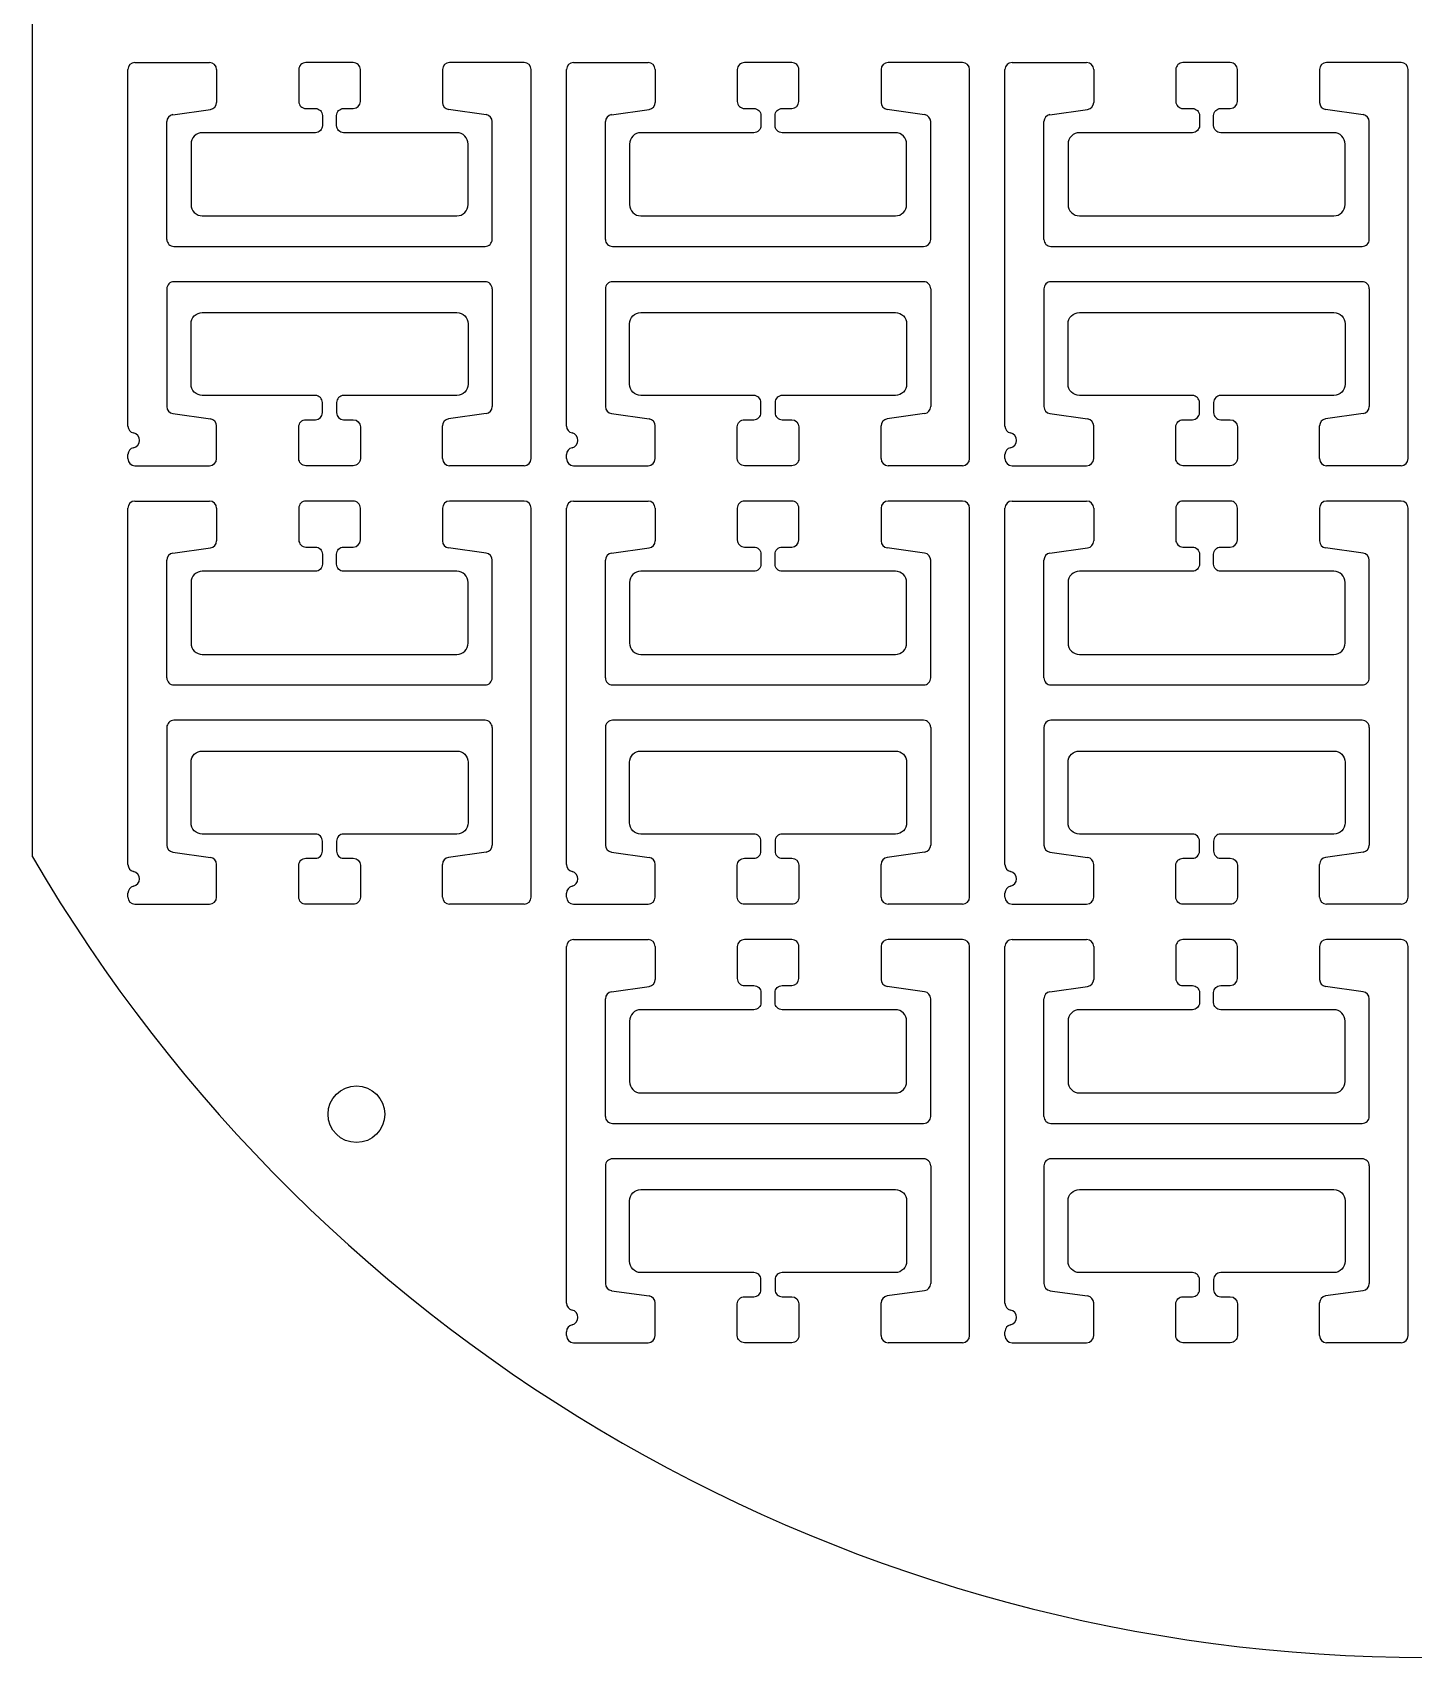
# Model space of a CAD drawing. Header units: millimetres. Extents: x 2005 to 2202, y 1694 to 1922.
# Drawn here: x 2005.4 to 2103, y 1693.7 to 1808.6 of the extents above; entities that cross this region are included whole.
import ezdxf

# ---------------------------------------------------------------- set-up
doc = ezdxf.new("R2010")
doc.units = ezdxf.units.MM
for name, color, linetype in [('mask_hole', 80, 'Continuous'), ('mask_outline', 10, 'Continuous'), ('mask_stencil', 30, 'Continuous')]:
    doc.layers.add(name, color=color, linetype=linetype)

msp = doc.modelspace()

# ---------------------------------------------------------------- linework, layer by layer
at = {"layer": 'mask_hole'}
msp.add_circle((2028.29, 1732.13), 2, dxfattribs=at)
at = {"layer": 'mask_outline'}
msp.add_line((2005.39, 1750.33), (2005.39, 1865.13), dxfattribs=at)
msp.add_arc((2103.89, 1807.73), 114, 210.2314, 329.7768, dxfattribs=at)
at = {"layer": 'mask_stencil'}
for p, q in [((2012.14, 1780.78), (2012.14, 1805.98)), ((2012.64, 1806.48), (2017.91, 1806.48)), ((2018.41, 1805.98), (2018.41, 1803.66)), ((2034.38, 1805.98), (2034.38, 1803.66)), ((2040.14, 1806.48), (2034.88, 1806.48)), ((2040.64, 1778.48), (2040.64, 1805.98)), ((2043.14, 1780.78), (2043.14, 1805.98)), ((2043.64, 1806.48), (2048.91, 1806.48)), ((2049.41, 1805.98), (2049.41, 1803.66)), ((2065.38, 1805.98), (2065.38, 1803.66)), ((2071.14, 1806.48), (2065.88, 1806.48)), ((2071.64, 1778.48), (2071.64, 1805.98)), ((2074.14, 1780.78), (2074.14, 1805.98)), ((2074.64, 1806.48), (2079.91, 1806.48)), ((2080.41, 1805.98), (2080.41, 1803.66)), ((2096.38, 1805.98), (2096.38, 1803.66)), ((2102.14, 1806.48), (2096.88, 1806.48)), ((2102.64, 1778.48), (2102.64, 1805.98)), ((2015.32, 1802.79), (2017.98, 1803.17)), ((2037.46, 1802.79), (2034.81, 1803.17)), ((2046.32, 1802.79), (2048.98, 1803.17)), ((2068.46, 1802.79), (2065.81, 1803.17)), ((2077.32, 1802.79), (2079.98, 1803.17)), ((2099.46, 1802.79), (2096.81, 1803.17)), ((2014.89, 1793.98), (2014.89, 1802.3)), ((2037.89, 1793.98), (2037.89, 1802.3)), ((2045.89, 1793.98), (2045.89, 1802.3)), ((2068.89, 1793.98), (2068.89, 1802.3)), ((2076.89, 1793.98), (2076.89, 1802.3)), ((2099.89, 1793.98), (2099.89, 1802.3)), ((2015.39, 1793.48), (2037.39, 1793.48)), ((2046.39, 1793.48), (2068.39, 1793.48)), ((2077.39, 1793.48), (2099.39, 1793.48)), ((2037.39, 1790.98), (2015.39, 1790.98)), ((2068.39, 1790.98), (2046.39, 1790.98)), ((2099.39, 1790.98), (2077.39, 1790.98)), ((2014.89, 1790.48), (2014.89, 1782.16)), ((2037.89, 1790.48), (2037.89, 1782.16)), ((2045.89, 1790.48), (2045.89, 1782.16)), ((2068.89, 1790.48), (2068.89, 1782.16)), ((2076.89, 1790.48), (2076.89, 1782.16)), ((2099.89, 1790.48), (2099.89, 1782.16)), ((2015.32, 1781.66), (2017.98, 1781.29)), ((2018.41, 1778.48), (2018.41, 1780.79)), ((2034.38, 1778.48), (2034.38, 1780.79)), ((2037.46, 1781.66), (2034.81, 1781.29)), ((2046.32, 1781.66), (2048.98, 1781.29)), ((2049.41, 1778.48), (2049.41, 1780.79)), ((2065.38, 1778.48), (2065.38, 1780.79)), ((2068.46, 1781.66), (2065.81, 1781.29)), ((2077.32, 1781.66), (2079.98, 1781.29)), ((2080.41, 1778.48), (2080.41, 1780.79)), ((2096.38, 1778.48), (2096.38, 1780.79)), ((2099.46, 1781.66), (2096.81, 1781.29)), ((2012.14, 1778.48), (2012.14, 1778.76)), ((2043.14, 1778.48), (2043.14, 1778.76)), ((2074.14, 1778.48), (2074.14, 1778.76)), ((2012.64, 1777.98), (2017.91, 1777.98)), ((2040.14, 1777.98), (2034.88, 1777.98)), ((2043.64, 1777.98), (2048.91, 1777.98)), ((2071.14, 1777.98), (2065.88, 1777.98)), ((2074.64, 1777.98), (2079.91, 1777.98)), ((2102.14, 1777.98), (2096.88, 1777.98)), ((2012.14, 1749.78), (2012.14, 1774.98)), ((2012.64, 1775.48), (2017.91, 1775.48)), ((2018.41, 1774.98), (2018.41, 1772.66)), ((2034.38, 1774.98), (2034.38, 1772.66)), ((2040.14, 1775.48), (2034.88, 1775.48)), ((2040.64, 1747.48), (2040.64, 1774.98)), ((2043.14, 1749.78), (2043.14, 1774.98)), ((2043.64, 1775.48), (2048.91, 1775.48)), ((2049.41, 1774.98), (2049.41, 1772.66)), ((2065.38, 1774.98), (2065.38, 1772.66)), ((2071.14, 1775.48), (2065.88, 1775.48)), ((2071.64, 1747.48), (2071.64, 1774.98)), ((2074.14, 1749.78), (2074.14, 1774.98)), ((2074.64, 1775.48), (2079.91, 1775.48)), ((2080.41, 1774.98), (2080.41, 1772.66)), ((2096.38, 1774.98), (2096.38, 1772.66)), ((2102.14, 1775.48), (2096.88, 1775.48)), ((2102.64, 1747.48), (2102.64, 1774.98)), ((2015.32, 1771.79), (2017.98, 1772.17)), ((2037.46, 1771.79), (2034.81, 1772.17)), ((2046.32, 1771.79), (2048.98, 1772.17)), ((2068.46, 1771.79), (2065.81, 1772.17)), ((2077.32, 1771.79), (2079.98, 1772.17)), ((2099.46, 1771.79), (2096.81, 1772.17)), ((2014.89, 1762.98), (2014.89, 1771.3)), ((2037.89, 1762.98), (2037.89, 1771.3)), ((2045.89, 1762.98), (2045.89, 1771.3)), ((2068.89, 1762.98), (2068.89, 1771.3)), ((2076.89, 1762.98), (2076.89, 1771.3)), ((2099.89, 1762.98), (2099.89, 1771.3)), ((2015.39, 1762.48), (2037.39, 1762.48)), ((2046.39, 1762.48), (2068.39, 1762.48)), ((2077.39, 1762.48), (2099.39, 1762.48)), ((2037.39, 1759.98), (2015.39, 1759.98)), ((2068.39, 1759.98), (2046.39, 1759.98)), ((2099.39, 1759.98), (2077.39, 1759.98)), ((2014.89, 1759.48), (2014.89, 1751.16)), ((2037.89, 1759.48), (2037.89, 1751.16)), ((2045.89, 1759.48), (2045.89, 1751.16)), ((2068.89, 1759.48), (2068.89, 1751.16)), ((2076.89, 1759.48), (2076.89, 1751.16)), ((2099.89, 1759.48), (2099.89, 1751.16)), ((2015.32, 1750.66), (2017.98, 1750.29)), ((2018.41, 1747.48), (2018.41, 1749.79)), ((2034.38, 1747.48), (2034.38, 1749.79)), ((2037.46, 1750.66), (2034.81, 1750.29)), ((2046.32, 1750.66), (2048.98, 1750.29)), ((2049.41, 1747.48), (2049.41, 1749.79)), ((2065.38, 1747.48), (2065.38, 1749.79)), ((2068.46, 1750.66), (2065.81, 1750.29)), ((2077.32, 1750.66), (2079.98, 1750.29)), ((2080.41, 1747.48), (2080.41, 1749.79)), ((2096.38, 1747.48), (2096.38, 1749.79)), ((2099.46, 1750.66), (2096.81, 1750.29)), ((2012.14, 1747.48), (2012.14, 1747.76)), ((2043.14, 1747.48), (2043.14, 1747.76)), ((2074.14, 1747.48), (2074.14, 1747.76)), ((2012.64, 1746.98), (2017.91, 1746.98)), ((2040.14, 1746.98), (2034.88, 1746.98)), ((2043.64, 1746.98), (2048.91, 1746.98)), ((2071.14, 1746.98), (2065.88, 1746.98)), ((2074.64, 1746.98), (2079.91, 1746.98)), ((2102.14, 1746.98), (2096.88, 1746.98)), ((2043.14, 1718.78), (2043.14, 1743.98)), ((2043.64, 1744.48), (2048.91, 1744.48)), ((2049.41, 1743.98), (2049.41, 1741.66)), ((2065.38, 1743.98), (2065.38, 1741.66)), ((2071.14, 1744.48), (2065.88, 1744.48)), ((2071.64, 1716.48), (2071.64, 1743.98)), ((2074.14, 1718.78), (2074.14, 1743.98)), ((2074.64, 1744.48), (2079.91, 1744.48)), ((2080.41, 1743.98), (2080.41, 1741.66)), ((2096.38, 1743.98), (2096.38, 1741.66)), ((2102.14, 1744.48), (2096.88, 1744.48)), ((2102.64, 1716.48), (2102.64, 1743.98)), ((2046.32, 1740.79), (2048.98, 1741.17)), ((2068.46, 1740.79), (2065.81, 1741.17)), ((2077.32, 1740.79), (2079.98, 1741.17)), ((2099.46, 1740.79), (2096.81, 1741.17)), ((2045.89, 1731.98), (2045.89, 1740.3)), ((2068.89, 1731.98), (2068.89, 1740.3)), ((2076.89, 1731.98), (2076.89, 1740.3)), ((2099.89, 1731.98), (2099.89, 1740.3)), ((2046.39, 1731.48), (2068.39, 1731.48)), ((2077.39, 1731.48), (2099.39, 1731.48)), ((2068.39, 1728.98), (2046.39, 1728.98)), ((2099.39, 1728.98), (2077.39, 1728.98)), ((2045.89, 1728.48), (2045.89, 1720.16)), ((2068.89, 1728.48), (2068.89, 1720.16)), ((2076.89, 1728.48), (2076.89, 1720.16)), ((2099.89, 1728.48), (2099.89, 1720.16)), ((2046.32, 1719.66), (2048.98, 1719.29)), ((2049.41, 1716.48), (2049.41, 1718.79)), ((2065.38, 1716.48), (2065.38, 1718.79)), ((2068.46, 1719.66), (2065.81, 1719.29)), ((2077.32, 1719.66), (2079.98, 1719.29)), ((2080.41, 1716.48), (2080.41, 1718.79)), ((2096.38, 1716.48), (2096.38, 1718.79)), ((2099.46, 1719.66), (2096.81, 1719.29)), ((2043.14, 1716.48), (2043.14, 1716.76)), ((2074.14, 1716.48), (2074.14, 1716.76)), ((2043.64, 1715.98), (2048.91, 1715.98)), ((2071.14, 1715.98), (2065.88, 1715.98)), ((2074.64, 1715.98), (2079.91, 1715.98)), ((2102.14, 1715.98), (2096.88, 1715.98))]:
    msp.add_line(p, q, dxfattribs=at)
for points in [[(2036.19, 1796.44), (2036.19, 1800.72, 0.414214), (2035.39, 1801.52), (2027.39, 1801.52, -0.414214), (2026.89, 1802.02), (2026.89, 1802.73, -0.414214), (2027.39, 1803.23), (2028.07, 1803.23, 0.414213), (2028.57, 1803.73), (2028.57, 1805.98, 0.414214), (2028.07, 1806.48), (2024.72, 1806.48, 0.414214), (2024.22, 1805.98), (2024.22, 1803.73, 0.414214), (2024.72, 1803.23), (2025.39, 1803.23, -0.414214), (2025.89, 1802.73), (2025.89, 1802.02, -0.414214), (2025.39, 1801.52), (2017.4, 1801.52, 0.414214), (2016.6, 1800.72), (2016.6, 1796.44, 0.414214), (2017.4, 1795.64), (2035.39, 1795.64, 0.414214)], [(2067.19, 1796.44), (2067.19, 1800.72, 0.414214), (2066.39, 1801.52), (2058.39, 1801.52, -0.414214), (2057.89, 1802.02), (2057.89, 1802.73, -0.414214), (2058.39, 1803.23), (2059.07, 1803.23, 0.414213), (2059.57, 1803.73), (2059.57, 1805.98, 0.414214), (2059.07, 1806.48), (2055.72, 1806.48, 0.414214), (2055.22, 1805.98), (2055.22, 1803.73, 0.414214), (2055.72, 1803.23), (2056.39, 1803.23, -0.414214), (2056.89, 1802.73), (2056.89, 1802.02, -0.414214), (2056.39, 1801.52), (2048.4, 1801.52, 0.414214), (2047.6, 1800.72), (2047.6, 1796.44, 0.414214), (2048.4, 1795.64), (2066.39, 1795.64, 0.414214)], [(2098.19, 1796.44), (2098.19, 1800.72, 0.414214), (2097.39, 1801.52), (2089.39, 1801.52, -0.414214), (2088.89, 1802.02), (2088.89, 1802.73, -0.414214), (2089.39, 1803.23), (2090.07, 1803.23, 0.414213), (2090.57, 1803.73), (2090.57, 1805.98, 0.414214), (2090.07, 1806.48), (2086.72, 1806.48, 0.414214), (2086.22, 1805.98), (2086.22, 1803.73, 0.414214), (2086.72, 1803.23), (2087.39, 1803.23, -0.414214), (2087.89, 1802.73), (2087.89, 1802.02, -0.414214), (2087.39, 1801.52), (2079.4, 1801.52, 0.414214), (2078.6, 1800.72), (2078.6, 1796.44, 0.414214), (2079.4, 1795.64), (2097.39, 1795.64, 0.414214)], [(2036.19, 1788.01), (2036.19, 1783.74, -0.414214), (2035.39, 1782.94), (2027.39, 1782.94, 0.414214), (2026.89, 1782.44), (2026.89, 1781.73, 0.414214), (2027.39, 1781.23), (2028.07, 1781.23, -0.414213), (2028.57, 1780.73), (2028.57, 1778.48, -0.414214), (2028.07, 1777.98), (2024.72, 1777.98, -0.414214), (2024.22, 1778.48), (2024.22, 1780.73, -0.414214), (2024.72, 1781.23), (2025.39, 1781.23, 0.414214), (2025.89, 1781.73), (2025.89, 1782.44, 0.414214), (2025.39, 1782.94), (2017.4, 1782.94, -0.414214), (2016.6, 1783.74), (2016.6, 1788.01, -0.414214), (2017.4, 1788.81), (2035.39, 1788.81, -0.414214)], [(2067.19, 1788.01), (2067.19, 1783.74, -0.414214), (2066.39, 1782.94), (2058.39, 1782.94, 0.414214), (2057.89, 1782.44), (2057.89, 1781.73, 0.414214), (2058.39, 1781.23), (2059.07, 1781.23, -0.414213), (2059.57, 1780.73), (2059.57, 1778.48, -0.414214), (2059.07, 1777.98), (2055.72, 1777.98, -0.414214), (2055.22, 1778.48), (2055.22, 1780.73, -0.414214), (2055.72, 1781.23), (2056.39, 1781.23, 0.414214), (2056.89, 1781.73), (2056.89, 1782.44, 0.414214), (2056.39, 1782.94), (2048.4, 1782.94, -0.414214), (2047.6, 1783.74), (2047.6, 1788.01, -0.414214), (2048.4, 1788.81), (2066.39, 1788.81, -0.414214)], [(2098.19, 1788.01), (2098.19, 1783.74, -0.414214), (2097.39, 1782.94), (2089.39, 1782.94, 0.414214), (2088.89, 1782.44), (2088.89, 1781.73, 0.414214), (2089.39, 1781.23), (2090.07, 1781.23, -0.414213), (2090.57, 1780.73), (2090.57, 1778.48, -0.414214), (2090.07, 1777.98), (2086.72, 1777.98, -0.414214), (2086.22, 1778.48), (2086.22, 1780.73, -0.414214), (2086.72, 1781.23), (2087.39, 1781.23, 0.414214), (2087.89, 1781.73), (2087.89, 1782.44, 0.414214), (2087.39, 1782.94), (2079.4, 1782.94, -0.414214), (2078.6, 1783.74), (2078.6, 1788.01, -0.414214), (2079.4, 1788.81), (2097.39, 1788.81, -0.414214)], [(2036.19, 1765.44), (2036.19, 1769.72, 0.414214), (2035.39, 1770.52), (2027.39, 1770.52, -0.414214), (2026.89, 1771.02), (2026.89, 1771.73, -0.414214), (2027.39, 1772.23), (2028.07, 1772.23, 0.414213), (2028.57, 1772.73), (2028.57, 1774.98, 0.414214), (2028.07, 1775.48), (2024.72, 1775.48, 0.414214), (2024.22, 1774.98), (2024.22, 1772.73, 0.414214), (2024.72, 1772.23), (2025.39, 1772.23, -0.414214), (2025.89, 1771.73), (2025.89, 1771.02, -0.414214), (2025.39, 1770.52), (2017.4, 1770.52, 0.414214), (2016.6, 1769.72), (2016.6, 1765.44, 0.414214), (2017.4, 1764.64), (2035.39, 1764.64, 0.414214)], [(2067.19, 1765.44), (2067.19, 1769.72, 0.414214), (2066.39, 1770.52), (2058.39, 1770.52, -0.414214), (2057.89, 1771.02), (2057.89, 1771.73, -0.414214), (2058.39, 1772.23), (2059.07, 1772.23, 0.414213), (2059.57, 1772.73), (2059.57, 1774.98, 0.414214), (2059.07, 1775.48), (2055.72, 1775.48, 0.414214), (2055.22, 1774.98), (2055.22, 1772.73, 0.414214), (2055.72, 1772.23), (2056.39, 1772.23, -0.414214), (2056.89, 1771.73), (2056.89, 1771.02, -0.414214), (2056.39, 1770.52), (2048.4, 1770.52, 0.414214), (2047.6, 1769.72), (2047.6, 1765.44, 0.414214), (2048.4, 1764.64), (2066.39, 1764.64, 0.414214)], [(2098.19, 1765.44), (2098.19, 1769.72, 0.414214), (2097.39, 1770.52), (2089.39, 1770.52, -0.414214), (2088.89, 1771.02), (2088.89, 1771.73, -0.414214), (2089.39, 1772.23), (2090.07, 1772.23, 0.414213), (2090.57, 1772.73), (2090.57, 1774.98, 0.414214), (2090.07, 1775.48), (2086.72, 1775.48, 0.414214), (2086.22, 1774.98), (2086.22, 1772.73, 0.414214), (2086.72, 1772.23), (2087.39, 1772.23, -0.414214), (2087.89, 1771.73), (2087.89, 1771.02, -0.414214), (2087.39, 1770.52), (2079.4, 1770.52, 0.414214), (2078.6, 1769.72), (2078.6, 1765.44, 0.414214), (2079.4, 1764.64), (2097.39, 1764.64, 0.414214)], [(2036.19, 1757.01), (2036.19, 1752.74, -0.414214), (2035.39, 1751.94), (2027.39, 1751.94, 0.414214), (2026.89, 1751.44), (2026.89, 1750.73, 0.414214), (2027.39, 1750.23), (2028.07, 1750.23, -0.414213), (2028.57, 1749.73), (2028.57, 1747.48, -0.414214), (2028.07, 1746.98), (2024.72, 1746.98, -0.414214), (2024.22, 1747.48), (2024.22, 1749.73, -0.414214), (2024.72, 1750.23), (2025.39, 1750.23, 0.414214), (2025.89, 1750.73), (2025.89, 1751.44, 0.414214), (2025.39, 1751.94), (2017.4, 1751.94, -0.414214), (2016.6, 1752.74), (2016.6, 1757.01, -0.414214), (2017.4, 1757.81), (2035.39, 1757.81, -0.414214)], [(2067.19, 1757.01), (2067.19, 1752.74, -0.414214), (2066.39, 1751.94), (2058.39, 1751.94, 0.414214), (2057.89, 1751.44), (2057.89, 1750.73, 0.414214), (2058.39, 1750.23), (2059.07, 1750.23, -0.414213), (2059.57, 1749.73), (2059.57, 1747.48, -0.414214), (2059.07, 1746.98), (2055.72, 1746.98, -0.414214), (2055.22, 1747.48), (2055.22, 1749.73, -0.414214), (2055.72, 1750.23), (2056.39, 1750.23, 0.414214), (2056.89, 1750.73), (2056.89, 1751.44, 0.414214), (2056.39, 1751.94), (2048.4, 1751.94, -0.414214), (2047.6, 1752.74), (2047.6, 1757.01, -0.414214), (2048.4, 1757.81), (2066.39, 1757.81, -0.414214)], [(2098.19, 1757.01), (2098.19, 1752.74, -0.414214), (2097.39, 1751.94), (2089.39, 1751.94, 0.414214), (2088.89, 1751.44), (2088.89, 1750.73, 0.414214), (2089.39, 1750.23), (2090.07, 1750.23, -0.414213), (2090.57, 1749.73), (2090.57, 1747.48, -0.414214), (2090.07, 1746.98), (2086.72, 1746.98, -0.414214), (2086.22, 1747.48), (2086.22, 1749.73, -0.414214), (2086.72, 1750.23), (2087.39, 1750.23, 0.414214), (2087.89, 1750.73), (2087.89, 1751.44, 0.414214), (2087.39, 1751.94), (2079.4, 1751.94, -0.414214), (2078.6, 1752.74), (2078.6, 1757.01, -0.414214), (2079.4, 1757.81), (2097.39, 1757.81, -0.414214)], [(2067.19, 1734.44), (2067.19, 1738.72, 0.414214), (2066.39, 1739.52), (2058.39, 1739.52, -0.414214), (2057.89, 1740.02), (2057.89, 1740.73, -0.414214), (2058.39, 1741.23), (2059.07, 1741.23, 0.414213), (2059.57, 1741.73), (2059.57, 1743.98, 0.414214), (2059.07, 1744.48), (2055.72, 1744.48, 0.414214), (2055.22, 1743.98), (2055.22, 1741.73, 0.414214), (2055.72, 1741.23), (2056.39, 1741.23, -0.414214), (2056.89, 1740.73), (2056.89, 1740.02, -0.414214), (2056.39, 1739.52), (2048.4, 1739.52, 0.414214), (2047.6, 1738.72), (2047.6, 1734.44, 0.414214), (2048.4, 1733.64), (2066.39, 1733.64, 0.414214)], [(2098.19, 1734.44), (2098.19, 1738.72, 0.414214), (2097.39, 1739.52), (2089.39, 1739.52, -0.414214), (2088.89, 1740.02), (2088.89, 1740.73, -0.414214), (2089.39, 1741.23), (2090.07, 1741.23, 0.414213), (2090.57, 1741.73), (2090.57, 1743.98, 0.414214), (2090.07, 1744.48), (2086.72, 1744.48, 0.414214), (2086.22, 1743.98), (2086.22, 1741.73, 0.414214), (2086.72, 1741.23), (2087.39, 1741.23, -0.414214), (2087.89, 1740.73), (2087.89, 1740.02, -0.414214), (2087.39, 1739.52), (2079.4, 1739.52, 0.414214), (2078.6, 1738.72), (2078.6, 1734.44, 0.414214), (2079.4, 1733.64), (2097.39, 1733.64, 0.414214)], [(2067.19, 1726.01), (2067.19, 1721.74, -0.414214), (2066.39, 1720.94), (2058.39, 1720.94, 0.414214), (2057.89, 1720.44), (2057.89, 1719.73, 0.414214), (2058.39, 1719.23), (2059.07, 1719.23, -0.414213), (2059.57, 1718.73), (2059.57, 1716.48, -0.414214), (2059.07, 1715.98), (2055.72, 1715.98, -0.414214), (2055.22, 1716.48), (2055.22, 1718.73, -0.414214), (2055.72, 1719.23), (2056.39, 1719.23, 0.414214), (2056.89, 1719.73), (2056.89, 1720.44, 0.414214), (2056.39, 1720.94), (2048.4, 1720.94, -0.414214), (2047.6, 1721.74), (2047.6, 1726.01, -0.414214), (2048.4, 1726.81), (2066.39, 1726.81, -0.414214)], [(2098.19, 1726.01), (2098.19, 1721.74, -0.414214), (2097.39, 1720.94), (2089.39, 1720.94, 0.414214), (2088.89, 1720.44), (2088.89, 1719.73, 0.414214), (2089.39, 1719.23), (2090.07, 1719.23, -0.414213), (2090.57, 1718.73), (2090.57, 1716.48, -0.414214), (2090.07, 1715.98), (2086.72, 1715.98, -0.414214), (2086.22, 1716.48), (2086.22, 1718.73, -0.414214), (2086.72, 1719.23), (2087.39, 1719.23, 0.414214), (2087.89, 1719.73), (2087.89, 1720.44, 0.414214), (2087.39, 1720.94), (2079.4, 1720.94, -0.414214), (2078.6, 1721.74), (2078.6, 1726.01, -0.414214), (2079.4, 1726.81), (2097.39, 1726.81, -0.414214)]]:
    msp.add_lwpolyline(points, format="xyb", close=True, dxfattribs=at)
for centre, radius, start, end in [((2012.64, 1805.98), 0.5, 90, 179.9999), ((2017.91, 1805.98), 0.5, 0, 90), ((2034.88, 1805.98), 0.5, 90, 180), ((2040.14, 1805.98), 0.5, 0.0001, 90), ((2043.64, 1805.98), 0.5, 90, 179.9999), ((2048.91, 1805.98), 0.5, 0, 90), ((2065.88, 1805.98), 0.5, 90, 180), ((2071.14, 1805.98), 0.5, 0.0001, 90), ((2074.64, 1805.98), 0.5, 90, 179.9999), ((2079.91, 1805.98), 0.5, 0, 90), ((2096.88, 1805.98), 0.5, 90, 180), ((2102.14, 1805.98), 0.5, 0.0001, 90), ((2017.91, 1803.66), 0.5, 278.0964, 0), ((2034.88, 1803.66), 0.5, 180, 261.9036), ((2048.91, 1803.66), 0.5, 278.0964, 0), ((2065.88, 1803.66), 0.5, 180, 261.9036), ((2079.91, 1803.66), 0.5, 278.0964, 0), ((2096.88, 1803.66), 0.5, 180, 261.9036), ((2015.39, 1802.3), 0.5, 98.0964, 179.9994), ((2037.39, 1802.3), 0.5, 0.0006, 81.9036), ((2046.39, 1802.3), 0.5, 98.0964, 179.9994), ((2068.39, 1802.3), 0.5, 0.0006, 81.9036), ((2077.39, 1802.3), 0.5, 98.0964, 179.9994), ((2099.39, 1802.3), 0.5, 0.0006, 81.9036), ((2015.39, 1793.98), 0.5, 179.9994, 270), ((2037.39, 1793.98), 0.5, 270, 0.0006), ((2046.39, 1793.98), 0.5, 179.9994, 270), ((2068.39, 1793.98), 0.5, 270, 0.0006), ((2077.39, 1793.98), 0.5, 179.9994, 270), ((2099.39, 1793.98), 0.5, 270, 0.0006), ((2015.39, 1790.48), 0.5, 90, 180.0006), ((2037.39, 1790.48), 0.5, 359.9994, 90), ((2046.39, 1790.48), 0.5, 90, 180.0006), ((2068.39, 1790.48), 0.5, 359.9994, 90), ((2077.39, 1790.48), 0.5, 90, 180.0006), ((2099.39, 1790.48), 0.5, 359.9994, 90), ((2015.39, 1782.16), 0.5, 180.0006, 261.9036), ((2037.39, 1782.16), 0.5, 278.0964, 359.9994), ((2046.39, 1782.16), 0.5, 180.0006, 261.9036), ((2068.39, 1782.16), 0.5, 278.0964, 359.9994), ((2077.39, 1782.16), 0.5, 180.0006, 261.9036), ((2099.39, 1782.16), 0.5, 278.0964, 359.9994), ((2012.64, 1780.78), 0.5, 180.0001, 257.7386), ((2017.91, 1780.79), 0.5, 0, 81.9036), ((2034.88, 1780.79), 0.5, 98.0964, 180), ((2043.64, 1780.78), 0.5, 180.0001, 257.7386), ((2048.91, 1780.79), 0.5, 0, 81.9036), ((2065.88, 1780.79), 0.5, 98.0964, 180), ((2074.64, 1780.78), 0.5, 180.0001, 257.7386), ((2079.91, 1780.79), 0.5, 0, 81.9036), ((2096.88, 1780.79), 0.5, 98.0964, 180), ((2012.42, 1779.77), 0.535, 282.2615, 77.7386), ((2043.42, 1779.77), 0.535, 282.2615, 77.7386), ((2074.42, 1779.77), 0.535, 282.2615, 77.7386), ((2012.64, 1778.76), 0.5, 102.2615, 180.0001), ((2012.64, 1778.48), 0.5, 180.0001, 270), ((2017.91, 1778.48), 0.5, 270, 360), ((2034.88, 1778.48), 0.5, 180, 270), ((2040.14, 1778.48), 0.5, 270, 359.9999), ((2043.64, 1778.76), 0.5, 102.2615, 180.0001), ((2043.64, 1778.48), 0.5, 180.0001, 270), ((2048.91, 1778.48), 0.5, 270, 360), ((2065.88, 1778.48), 0.5, 180, 270), ((2071.14, 1778.48), 0.5, 270, 359.9999), ((2074.64, 1778.76), 0.5, 102.2615, 180.0001), ((2074.64, 1778.48), 0.5, 180.0001, 270), ((2079.91, 1778.48), 0.5, 270, 360), ((2096.88, 1778.48), 0.5, 180, 270), ((2102.14, 1778.48), 0.5, 270, 359.9999), ((2012.64, 1774.98), 0.5, 90, 179.9999), ((2017.91, 1774.98), 0.5, 0, 90), ((2034.88, 1774.98), 0.5, 90, 180), ((2040.14, 1774.98), 0.5, 0.0001, 90), ((2043.64, 1774.98), 0.5, 90, 179.9999), ((2048.91, 1774.98), 0.5, 0, 90), ((2065.88, 1774.98), 0.5, 90, 180), ((2071.14, 1774.98), 0.5, 0.0001, 90), ((2074.64, 1774.98), 0.5, 90, 179.9999), ((2079.91, 1774.98), 0.5, 0, 90), ((2096.88, 1774.98), 0.5, 90, 180), ((2102.14, 1774.98), 0.5, 0.0001, 90), ((2017.91, 1772.66), 0.5, 278.0964, 0), ((2034.88, 1772.66), 0.5, 180, 261.9036), ((2048.91, 1772.66), 0.5, 278.0964, 0), ((2065.88, 1772.66), 0.5, 180, 261.9036), ((2079.91, 1772.66), 0.5, 278.0964, 0), ((2096.88, 1772.66), 0.5, 180, 261.9036), ((2015.39, 1771.3), 0.5, 98.0964, 179.9994), ((2037.39, 1771.3), 0.5, 0.0006, 81.9036), ((2046.39, 1771.3), 0.5, 98.0964, 179.9994), ((2068.39, 1771.3), 0.5, 0.0006, 81.9036), ((2077.39, 1771.3), 0.5, 98.0964, 179.9994), ((2099.39, 1771.3), 0.5, 0.0006, 81.9036), ((2015.39, 1762.98), 0.5, 179.9994, 270), ((2037.39, 1762.98), 0.5, 270, 0.0006), ((2046.39, 1762.98), 0.5, 179.9994, 270), ((2068.39, 1762.98), 0.5, 270, 0.0006), ((2077.39, 1762.98), 0.5, 179.9994, 270), ((2099.39, 1762.98), 0.5, 270, 0.0006), ((2015.39, 1759.48), 0.5, 90, 180.0006), ((2037.39, 1759.48), 0.5, 359.9994, 90), ((2046.39, 1759.48), 0.5, 90, 180.0006), ((2068.39, 1759.48), 0.5, 359.9994, 90), ((2077.39, 1759.48), 0.5, 90, 180.0006), ((2099.39, 1759.48), 0.5, 359.9994, 90), ((2015.39, 1751.16), 0.5, 180.0006, 261.9036), ((2037.39, 1751.16), 0.5, 278.0964, 359.9994), ((2046.39, 1751.16), 0.5, 180.0006, 261.9036), ((2068.39, 1751.16), 0.5, 278.0964, 359.9994), ((2077.39, 1751.16), 0.5, 180.0006, 261.9036), ((2099.39, 1751.16), 0.5, 278.0964, 359.9994), ((2012.64, 1749.78), 0.5, 180.0001, 257.7386), ((2017.91, 1749.79), 0.5, 0, 81.9036), ((2034.88, 1749.79), 0.5, 98.0964, 180), ((2043.64, 1749.78), 0.5, 180.0001, 257.7386), ((2048.91, 1749.79), 0.5, 0, 81.9036), ((2065.88, 1749.79), 0.5, 98.0964, 180), ((2074.64, 1749.78), 0.5, 180.0001, 257.7386), ((2079.91, 1749.79), 0.5, 0, 81.9036), ((2096.88, 1749.79), 0.5, 98.0964, 180), ((2012.42, 1748.77), 0.535, 282.2615, 77.7386), ((2043.42, 1748.77), 0.535, 282.2615, 77.7386), ((2074.42, 1748.77), 0.535, 282.2615, 77.7386), ((2012.64, 1747.76), 0.5, 102.2615, 180.0001), ((2012.64, 1747.48), 0.5, 180.0001, 270), ((2017.91, 1747.48), 0.5, 270, 360), ((2034.88, 1747.48), 0.5, 180, 270), ((2040.14, 1747.48), 0.5, 270, 359.9999), ((2043.64, 1747.76), 0.5, 102.2615, 180.0001), ((2043.64, 1747.48), 0.5, 180.0001, 270), ((2048.91, 1747.48), 0.5, 270, 360), ((2065.88, 1747.48), 0.5, 180, 270), ((2071.14, 1747.48), 0.5, 270, 359.9999), ((2074.64, 1747.76), 0.5, 102.2615, 180.0001), ((2074.64, 1747.48), 0.5, 180.0001, 270), ((2079.91, 1747.48), 0.5, 270, 360), ((2096.88, 1747.48), 0.5, 180, 270), ((2102.14, 1747.48), 0.5, 270, 359.9999), ((2043.64, 1743.98), 0.5, 90, 179.9999), ((2048.91, 1743.98), 0.5, 0, 90), ((2065.88, 1743.98), 0.5, 90, 180), ((2071.14, 1743.98), 0.5, 0.0001, 90), ((2074.64, 1743.98), 0.5, 90, 179.9999), ((2079.91, 1743.98), 0.5, 0, 90), ((2096.88, 1743.98), 0.5, 90, 180), ((2102.14, 1743.98), 0.5, 0.0001, 90), ((2048.91, 1741.66), 0.5, 278.0964, 0), ((2065.88, 1741.66), 0.5, 180, 261.9036), ((2079.91, 1741.66), 0.5, 278.0964, 0), ((2096.88, 1741.66), 0.5, 180, 261.9036), ((2046.39, 1740.3), 0.5, 98.0964, 179.9994), ((2068.39, 1740.3), 0.5, 0.0006, 81.9036), ((2077.39, 1740.3), 0.5, 98.0964, 179.9994), ((2099.39, 1740.3), 0.5, 0.0006, 81.9036), ((2046.39, 1731.98), 0.5, 179.9994, 270), ((2068.39, 1731.98), 0.5, 270, 0.0006), ((2077.39, 1731.98), 0.5, 179.9994, 270), ((2099.39, 1731.98), 0.5, 270, 0.0006), ((2046.39, 1728.48), 0.5, 90, 180.0006), ((2068.39, 1728.48), 0.5, 359.9994, 90), ((2077.39, 1728.48), 0.5, 90, 180.0006), ((2099.39, 1728.48), 0.5, 359.9994, 90), ((2046.39, 1720.16), 0.5, 180.0006, 261.9036), ((2068.39, 1720.16), 0.5, 278.0964, 359.9994), ((2077.39, 1720.16), 0.5, 180.0006, 261.9036), ((2099.39, 1720.16), 0.5, 278.0964, 359.9994), ((2043.64, 1718.78), 0.5, 180.0001, 257.7386), ((2048.91, 1718.79), 0.5, 0, 81.9036), ((2065.88, 1718.79), 0.5, 98.0964, 180), ((2074.64, 1718.78), 0.5, 180.0001, 257.7386), ((2079.91, 1718.79), 0.5, 0, 81.9036), ((2096.88, 1718.79), 0.5, 98.0964, 180), ((2043.42, 1717.77), 0.535, 282.2615, 77.7386), ((2074.42, 1717.77), 0.535, 282.2615, 77.7386), ((2043.64, 1716.76), 0.5, 102.2615, 180.0001), ((2043.64, 1716.48), 0.5, 180.0001, 270), ((2048.91, 1716.48), 0.5, 270, 360), ((2065.88, 1716.48), 0.5, 180, 270), ((2071.14, 1716.48), 0.5, 270, 359.9999), ((2074.64, 1716.76), 0.5, 102.2615, 180.0001), ((2074.64, 1716.48), 0.5, 180.0001, 270), ((2079.91, 1716.48), 0.5, 270, 360), ((2096.88, 1716.48), 0.5, 180, 270), ((2102.14, 1716.48), 0.5, 270, 359.9999)]:
    msp.add_arc(centre, radius, start, end, dxfattribs=at)

doc.saveas('drawing.dxf')
